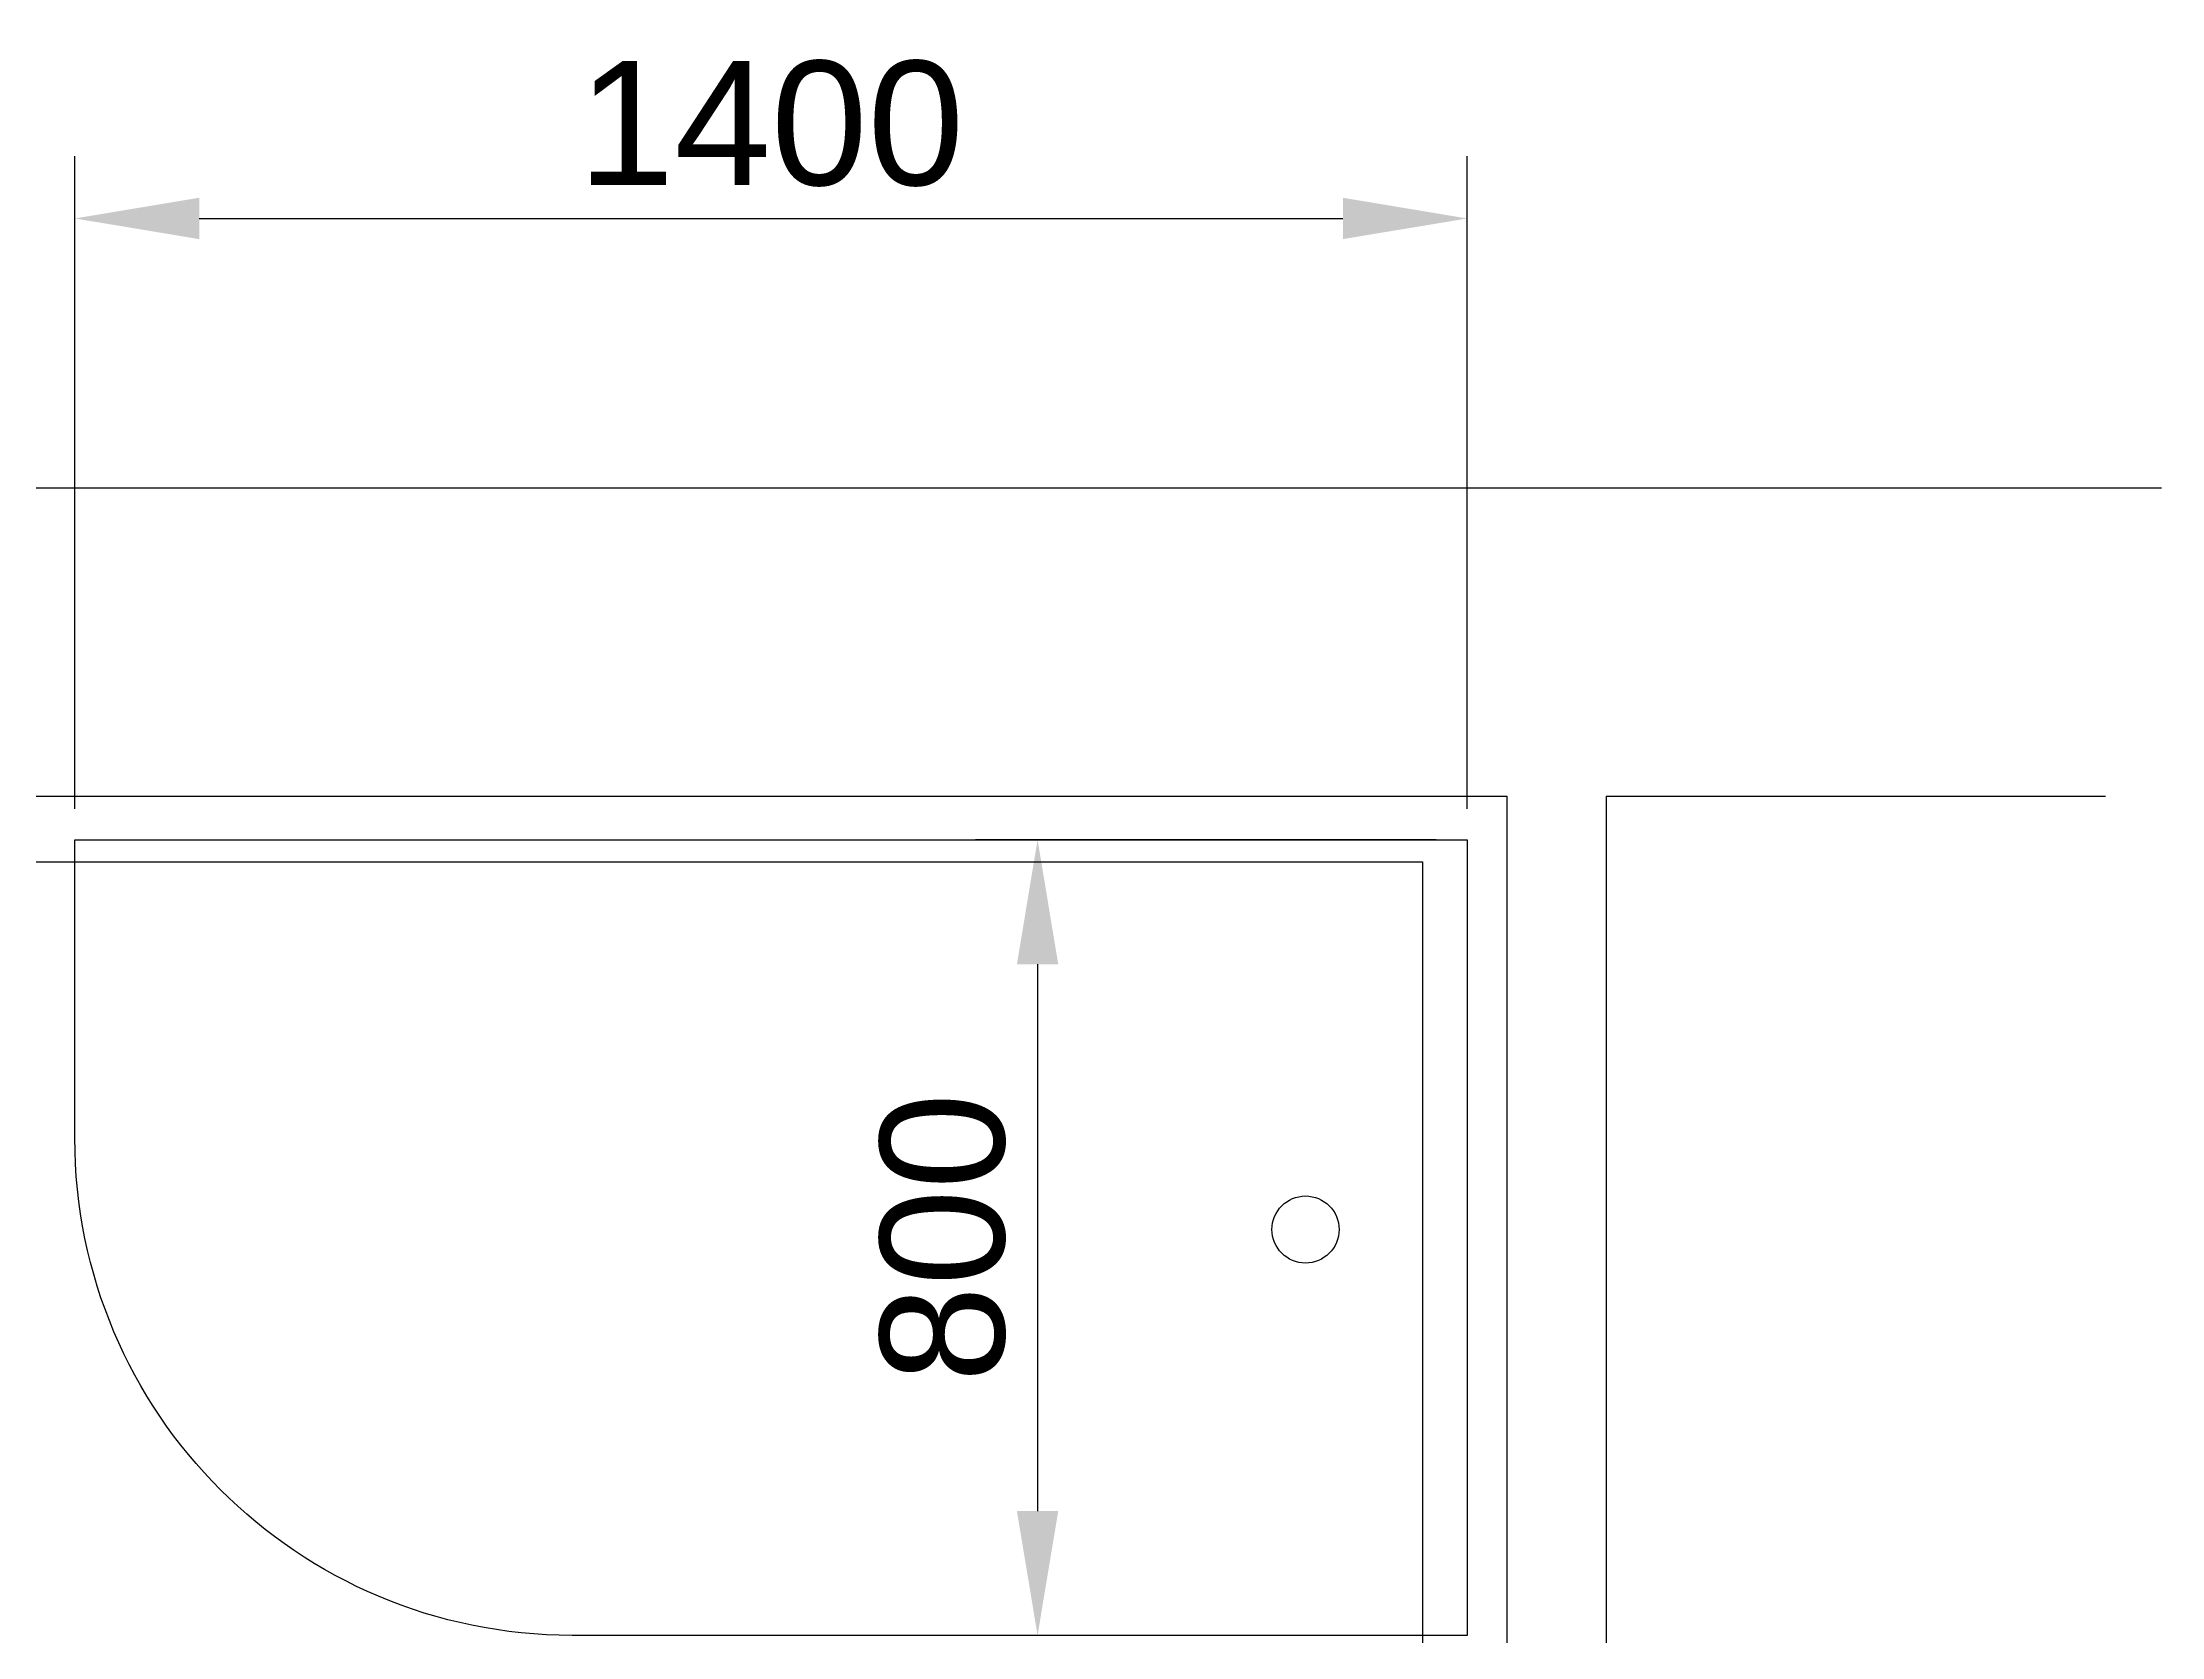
# Model space of a CAD drawing. Header units: millimetres. Extents: x 2068 to 9491, y 132 to 2935.
# Drawn here: x 3416 to 5547, y 1332 to 2935 of the extents above; entities that cross this region are included whole.
import ezdxf

# ---------------------------------------------------------------- set-up
doc = ezdxf.new("R2010")
doc.units = ezdxf.units.MM
doc.styles.get("Standard").update_dxf_attribs({"font": 'arial.ttf'})
doc.dimstyles.new('Копия ISO-25', dxfattribs={"dimtxt": 2.5, "dimasz": 2.5, "dimexe": 1.25, "dimexo": 0.625, "dimtad": 1, "dimtxsty": 'Standard', "dimcen": 2.5, "dimadec": 0, "dimazin": 0, "dimtfac": 1, "dimtmove": 0, "dimatfit": 3, "dimfxl": 1, "dimarcsym": 0})

# ---------------------------------------------------------------- blocks, each defined once
blk = doc.blocks.new('*D15')
at = {"color": 0, "lineweight": -2, "transparency": 16777216}
for p, q in [((3448.7, 2164), (3448.7, 2820.3)), ((4848.7, 2164), (4848.7, 2820.3)), ((3573.7, 2757.8), (4723.7, 2757.8))]:
    blk.add_line(p, q, dxfattribs=at)
at = {"color": 0, "transparency": 16777216}
for points in [[(3573.7, 2778.6), (3573.7, 2737), (3448.7, 2757.8)], [(4723.7, 2778.6), (4723.7, 2737), (4848.7, 2757.8)]]:
    blk.add_solid(points, dxfattribs=at)
at = {"layer": 'Defpoints', "color": 0, "transparency": 16777216}
for p in [(4848.7, 2757.8), (3448.7, 2132.8), (4848.7, 2132.8)]:
    blk.add_point(p, dxfattribs=at)
at = {"color": 0, "transparency": 16777216, "insert": (4148.7, 2852.9), "char_height": 125, "attachment_point": 5}
blk.add_mtext('1400', dxfattribs=at)
blk = doc.blocks.new('*D16')
at = {"color": 0, "lineweight": -2, "transparency": 16777216}
for p, q in [((4817.5, 2132.8), (4354.2, 2132.8)), ((4416.7, 2007.8), (4416.7, 1457.8)), ((4817.5, 1332.8), (4354.2, 1332.8))]:
    blk.add_line(p, q, dxfattribs=at)
at = {"color": 0, "transparency": 16777216}
for points in [[(4395.9, 2007.8), (4437.5, 2007.8), (4416.7, 2132.8)], [(4395.9, 1457.8), (4437.5, 1457.8), (4416.7, 1332.8)]]:
    blk.add_solid(points, dxfattribs=at)
at = {"layer": 'Defpoints', "color": 0, "transparency": 16777216}
for p in [(4848.7, 2132.8), (4416.7, 1332.8), (4848.7, 1332.8)]:
    blk.add_point(p, dxfattribs=at)
at = {"color": 0, "transparency": 16777216, "insert": (4321.6, 1732.8), "char_height": 125, "attachment_point": 5, "rotation": 90}
blk.add_mtext('800', dxfattribs=at)

msp = doc.modelspace()

# ---------------------------------------------------------------- linework, layer by layer
at = {"lineweight": 30}
for p, q in [((2068.362, 2486.789), (5546.89, 2486.789)), ((2378.362, 2176.789), (4888.362, 2176.789)), ((4888.362, 2176.789), (4888.362, 806.789)), ((4988.362, 2176.789), (4988.362, 706.789)), ((4988.362, 2176.789), (5490.589, 2176.789))]:
    msp.add_line(p, q, dxfattribs=at)
at = {"color": 242, "true_color": 0xcd2027}
for p, q in [((2450.015, 2110.896), (4803.657, 2110.896)), ((4803.657, 2110.896), (4803.657, 957.922))]:
    msp.add_line(p, q, dxfattribs=at)
msp.add_lwpolyline([(3448.705, 2132.783), (4848.705, 2132.783), (4848.705, 1332.783), (3948.705, 1332.783, -0.41421356), (3448.705, 1832.783), (3448.705, 2132.783)], format="xyb")
msp.add_circle((4686.109, 1740.958), 33.724)

# ---------------------------------------------------------------- dimensions: what is measured, and where the dimension line sits
dim = msp.add_linear_dim(base=(4848.705, 2757.787), p1=(3448.705, 2132.783), p2=(4848.705, 2132.783), dimstyle='Копия ISO-25')
dim.commit()
dim.dimension.update_dxf_attribs({"geometry": '*D15', "text_midpoint": (4148.705, 2852.859)})
dim = msp.add_linear_dim(base=(4416.689, 1332.783), p1=(4848.705, 2132.783), p2=(4848.705, 1332.783), angle=90, dimstyle='Копия ISO-25')
dim.commit()
dim.dimension.update_dxf_attribs({"geometry": '*D16', "text_midpoint": (4321.618, 1732.783)})

doc.saveas('drawing.dxf')
